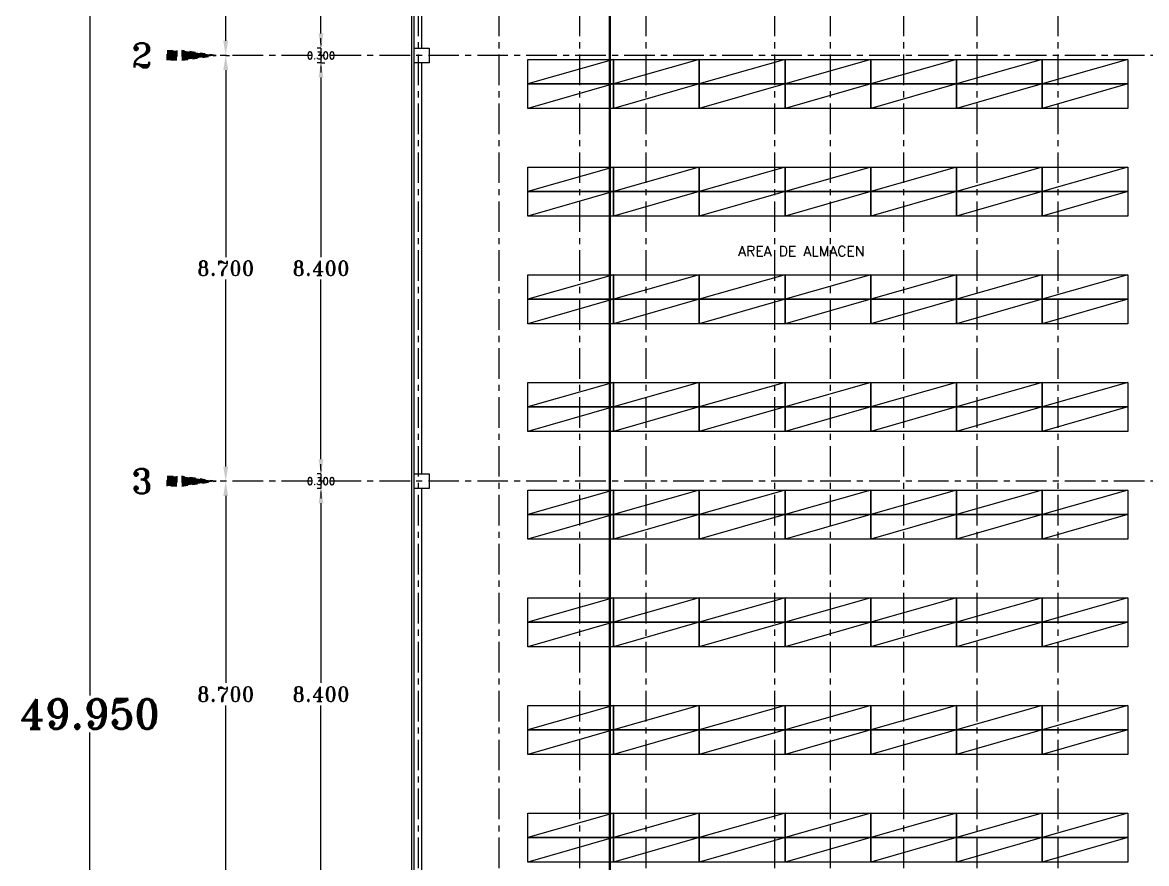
# Model space of a CAD drawing. Extents: x 915 to 2178, y -798 to 165.
# Drawn here: x 1286.92 to 1309.87, y -699.69 to -682.51 of the extents above; entities that cross this region are included whole.
import ezdxf
from ezdxf.enums import TextEntityAlignment as Align

# ---------------------------------------------------------------- set-up
doc = ezdxf.new("R2010")
doc.units = 0
doc.header["$LTSCALE"] = 0.5
doc.header["$MEASUREMENT"] = 0
for name, pattern in [('ACAD_ISO10W100', [18, 12, -3, 0, -3]), ('CENTER', [2, 1.25, -0.25, 0.25, -0.25]), ('DASHDOT2', [0.5, 0.25, -0.125, 0, -0.125])]:
    doc.linetypes.add(name, pattern=pattern)
doc.layers.get('0').update_dxf_attribs({"linetype": 'CONTINUOUS'})
doc.layers.get('DEFPOINTS').update_dxf_attribs({"linetype": 'CONTINUOUS'})
for name, color, linetype in [('COTA', 7, 'CONTINUOUS'), ('COTAS', 7, 'CONTINUOUS'), ('EJE', 125, 'DASHDOT2'), ('EJES', 125, 'CENTER'), ('linea_corte', 1, 'ACAD_ISO10W100'), ('MUEBLES', 125, 'CONTINUOUS'), ('MURO', 150, 'CONTINUOUS'), ('TERRENO', 8, 'CONTINUOUS')]:
    doc.layers.add(name, color=color, linetype=linetype)
doc.styles.add('ROMANT', font='romant')
doc.dimstyles.new('detalle', dxfattribs={"dimtxt": 0.2, "dimasz": 0.15, "dimexe": 0.08, "dimexo": 0, "dimgap": 0.08, "dimtad": 0, "dimtih": 1, "dimtoh": 1, "dimdec": 3, "dimzin": 1, "dimdsep": 46, "dimtxsty": 'ROMANT', "dimcen": 0.15, "dimclrd": 143, "dimclre": 9, "dimadec": 0, "dimazin": 0, "dimtfac": 1, "dimtdec": 3, "dimtmove": 0, "dimatfit": 3, "dimfxl": 1, "dimarcsym": 0})

# ---------------------------------------------------------------- blocks, each defined once
blk = doc.blocks.new('*D54')
at = {"layer": 'COTAS', "color": 9, "lineweight": -2, "transparency": 16777216}
for p, q in [((1294.87, -671.662), (1288.213, -671.662)), ((1294.87, -721.612), (1288.213, -721.612))]:
    blk.add_line(p, q, dxfattribs=at)
at = {"layer": 'COTAS', "color": 143, "lineweight": -2, "transparency": 16777216}
for p, q in [((1288.293, -672.462), (1288.293, -696.257)), ((1288.293, -720.812), (1288.293, -697.017))]:
    blk.add_line(p, q, dxfattribs=at)
at = {"layer": 'COTAS', "color": 143, "transparency": 16777216}
for points in [[(1288.16, -672.462), (1288.426, -672.462), (1288.293, -671.662)], [(1288.16, -720.812), (1288.426, -720.812), (1288.293, -721.612)]]:
    blk.add_solid(points, dxfattribs=at)
at = {"layer": 'DEFPOINTS', "color": 0, "transparency": 16777216}
for p in [(1294.87, -671.662), (1288.293, -721.612), (1294.87, -721.612)]:
    blk.add_point(p, dxfattribs=at)
at = {"layer": 'COTAS', "color": 0, "transparency": 16777216, "insert": (1288.293, -696.637), "char_height": 0.6, "attachment_point": 5, "style": 'ROMANT'}
blk.add_mtext('49.950', dxfattribs=at)
blk = doc.blocks.new('DI-P0102')
at = {"const_width": 0.2}
blk.add_lwpolyline([(-0.8, 0), (-1, 0)], dxfattribs=at)
for points in [[(-1, 0.1), (-0.8, 0.1), (-0.8, -0.1), (-1, -0.1)], [(0, 0), (-0.7, 0.1), (-0.7, -0.1)]]:
    blk.add_lwpolyline(points, close=True)
blk.add_lwpolyline([(0, 0, 0, 0.2, 0), (-0.7, 0, 0.2, 0.2, 0)], format="xyseb")
at = {"style": 'ROMANT'}
blk.add_attdef('A', text='', height=0.6, dxfattribs=at).set_placement((-1.3, 0), align=Align.MIDDLE_RIGHT)
blk = doc.blocks.new('*D61')
at = {"layer": 'COTA', "color": 9, "lineweight": -2, "transparency": 16777216}
for p, q in [((1291.068, -691.881), (1290.988, -691.881)), ((1291.068, -700.581), (1290.988, -700.581))]:
    blk.add_line(p, q, dxfattribs=at)
at = {"layer": 'COTA', "color": 143, "lineweight": -2, "transparency": 16777216}
for p, q in [((1291.068, -692.181), (1291.068, -696.001)), ((1291.068, -700.281), (1291.068, -696.461))]:
    blk.add_line(p, q, dxfattribs=at)
at = {"layer": 'COTA', "color": 143, "transparency": 16777216}
for points in [[(1291.018, -692.181), (1291.118, -692.181), (1291.068, -691.881)], [(1291.018, -700.281), (1291.118, -700.281), (1291.068, -700.581)]]:
    blk.add_solid(points, dxfattribs=at)
at = {"layer": 'DEFPOINTS', "color": 0, "transparency": 16777216}
for p in [(1291.068, -691.881), (1291.068, -691.881), (1291.068, -700.581)]:
    blk.add_point(p, dxfattribs=at)
at = {"layer": 'COTA', "color": 0, "transparency": 16777216, "insert": (1291.068, -696.231), "char_height": 0.3, "attachment_point": 5, "style": 'ROMANT'}
blk.add_mtext('8.700', dxfattribs=at)
blk = doc.blocks.new('*D62')
at = {"layer": 'COTA', "color": 9, "lineweight": -2, "transparency": 16777216}
for p, q in [((1291.067, -683.181), (1291.148, -683.181)), ((1291.068, -691.881), (1290.988, -691.881))]:
    blk.add_line(p, q, dxfattribs=at)
at = {"layer": 'COTA', "color": 143, "lineweight": -2, "transparency": 16777216}
for p, q in [((1291.068, -683.481), (1291.068, -687.301)), ((1291.068, -691.581), (1291.068, -687.761))]:
    blk.add_line(p, q, dxfattribs=at)
at = {"layer": 'COTA', "color": 143, "transparency": 16777216}
for points in [[(1291.018, -683.481), (1291.118, -683.481), (1291.068, -683.181)], [(1291.018, -691.581), (1291.118, -691.581), (1291.068, -691.881)]]:
    blk.add_solid(points, dxfattribs=at)
at = {"layer": 'DEFPOINTS', "color": 0, "transparency": 16777216}
for p in [(1291.067, -683.181), (1291.068, -683.181), (1291.068, -691.881)]:
    blk.add_point(p, dxfattribs=at)
at = {"layer": 'COTA', "color": 0, "transparency": 16777216, "insert": (1291.068, -687.531), "char_height": 0.3, "attachment_point": 5, "style": 'ROMANT'}
blk.add_mtext('8.700', dxfattribs=at)
blk = doc.blocks.new('*D63')
at = {"layer": 'COTA', "color": 9, "lineweight": -2, "transparency": 16777216}
for p, q in [((1291.069, -674.481), (1290.987, -674.481)), ((1291.067, -683.181), (1290.987, -683.181))]:
    blk.add_line(p, q, dxfattribs=at)
at = {"layer": 'COTA', "color": 143, "lineweight": -2, "transparency": 16777216}
for p, q in [((1291.067, -674.781), (1291.067, -678.601)), ((1291.067, -682.881), (1291.067, -679.061))]:
    blk.add_line(p, q, dxfattribs=at)
at = {"layer": 'COTA', "color": 143, "transparency": 16777216}
for points in [[(1291.017, -674.781), (1291.117, -674.781), (1291.067, -674.481)], [(1291.017, -682.881), (1291.117, -682.881), (1291.067, -683.181)]]:
    blk.add_solid(points, dxfattribs=at)
at = {"layer": 'DEFPOINTS', "color": 0, "transparency": 16777216}
for p in [(1291.067, -674.481), (1291.069, -674.481), (1291.067, -683.181)]:
    blk.add_point(p, dxfattribs=at)
at = {"layer": 'COTA', "color": 0, "transparency": 16777216, "insert": (1291.067, -678.831), "char_height": 0.3, "attachment_point": 5, "style": 'ROMANT'}
blk.add_mtext('8.700', dxfattribs=at)
blk = doc.blocks.new('*D108')
at = {"layer": 'COTA', "color": 9, "lineweight": -2, "transparency": 16777216}
for p, q in [((1293.013, -674.631), (1292.933, -674.631)), ((1293.013, -683.031), (1292.933, -683.031))]:
    blk.add_line(p, q, dxfattribs=at)
at = {"layer": 'COTA', "color": 143, "lineweight": -2, "transparency": 16777216}
for p, q in [((1293.013, -674.931), (1293.013, -678.601)), ((1293.013, -682.731), (1293.013, -679.061))]:
    blk.add_line(p, q, dxfattribs=at)
at = {"layer": 'COTA', "color": 143, "transparency": 16777216}
for points in [[(1292.963, -674.931), (1293.063, -674.931), (1293.013, -674.631)], [(1292.963, -682.731), (1293.063, -682.731), (1293.013, -683.031)]]:
    blk.add_solid(points, dxfattribs=at)
at = {"layer": 'DEFPOINTS', "color": 0, "transparency": 16777216}
for p in [(1293.013, -674.631), (1293.013, -683.031), (1293.013, -683.031)]:
    blk.add_point(p, dxfattribs=at)
at = {"layer": 'COTA', "color": 0, "transparency": 16777216, "insert": (1293.013, -678.831), "char_height": 0.3, "attachment_point": 5, "style": 'ROMANT'}
blk.add_mtext('8.400', dxfattribs=at)
blk = doc.blocks.new('*D109')
at = {"layer": 'COTA', "color": 9, "lineweight": -2, "transparency": 16777216}
for p, q in [((1293.012, -683.331), (1293.093, -683.331)), ((1293.013, -691.731), (1292.933, -691.731))]:
    blk.add_line(p, q, dxfattribs=at)
at = {"layer": 'COTA', "color": 143, "lineweight": -2, "transparency": 16777216}
for p, q in [((1293.013, -683.631), (1293.013, -687.301)), ((1293.013, -691.431), (1293.013, -687.761))]:
    blk.add_line(p, q, dxfattribs=at)
at = {"layer": 'COTA', "color": 143, "transparency": 16777216}
for points in [[(1292.963, -683.631), (1293.063, -683.631), (1293.013, -683.331)], [(1292.963, -691.431), (1293.063, -691.431), (1293.013, -691.731)]]:
    blk.add_solid(points, dxfattribs=at)
at = {"layer": 'DEFPOINTS', "color": 0, "transparency": 16777216}
for p in [(1293.012, -683.331), (1293.013, -691.731), (1293.013, -691.731)]:
    blk.add_point(p, dxfattribs=at)
at = {"layer": 'COTA', "color": 0, "transparency": 16777216, "insert": (1293.013, -687.531), "char_height": 0.3, "attachment_point": 5, "style": 'ROMANT'}
blk.add_mtext('8.400', dxfattribs=at)
blk = doc.blocks.new('*D110')
at = {"layer": 'COTA', "color": 9, "lineweight": -2, "transparency": 16777216}
for p, q in [((1293.013, -692.031), (1292.933, -692.031)), ((1293.013, -700.431), (1292.933, -700.431))]:
    blk.add_line(p, q, dxfattribs=at)
at = {"layer": 'COTA', "color": 143, "lineweight": -2, "transparency": 16777216}
for p, q in [((1293.013, -692.331), (1293.013, -696.001)), ((1293.013, -700.131), (1293.013, -696.461))]:
    blk.add_line(p, q, dxfattribs=at)
at = {"layer": 'COTA', "color": 143, "transparency": 16777216}
for points in [[(1292.963, -692.331), (1293.063, -692.331), (1293.013, -692.031)], [(1292.963, -700.131), (1293.063, -700.131), (1293.013, -700.431)]]:
    blk.add_solid(points, dxfattribs=at)
at = {"layer": 'DEFPOINTS', "color": 0, "transparency": 16777216}
for p in [(1293.013, -692.031), (1293.013, -700.431), (1293.013, -700.431)]:
    blk.add_point(p, dxfattribs=at)
at = {"layer": 'COTA', "color": 0, "transparency": 16777216, "insert": (1293.013, -696.231), "char_height": 0.3, "attachment_point": 5, "style": 'ROMANT'}
blk.add_mtext('8.400', dxfattribs=at)
blk = doc.blocks.new('*D118')
at = {"layer": 'COTA', "color": 143, "lineweight": -2, "transparency": 16777216}
for p, q in [((1293.013, -682.931), (1293.013, -682.831)), ((1293.013, -683.031), (1293.013, -683.331)), ((1293.013, -683.031), (1293.013, -683.331)), ((1293.013, -683.431), (1293.013, -683.531))]:
    blk.add_line(p, q, dxfattribs=at)
at = {"layer": 'COTA', "color": 9, "lineweight": -2, "transparency": 16777216}
for p, q in [((1293.013, -683.031), (1292.933, -683.031)), ((1293.013, -683.331), (1292.933, -683.331))]:
    blk.add_line(p, q, dxfattribs=at)
at = {"layer": 'COTA', "color": 143, "transparency": 16777216}
for points in [[(1292.996, -682.931), (1293.03, -682.931), (1293.013, -683.031)], [(1292.996, -683.431), (1293.03, -683.431), (1293.013, -683.331)]]:
    blk.add_solid(points, dxfattribs=at)
at = {"layer": 'DEFPOINTS', "color": 0, "transparency": 16777216}
for p in [(1293.013, -683.031), (1293.013, -683.331), (1293.013, -683.331)]:
    blk.add_point(p, dxfattribs=at)
at = {"layer": 'COTA', "color": 0, "transparency": 16777216, "insert": (1293.013, -683.181), "char_height": 0.15, "attachment_point": 5, "style": 'ROMANT'}
blk.add_mtext('0.300', dxfattribs=at)
blk = doc.blocks.new('*D119')
at = {"layer": 'COTA', "color": 143, "lineweight": -2, "transparency": 16777216}
for p, q in [((1293.013, -691.631), (1293.013, -691.531)), ((1293.013, -691.731), (1293.013, -692.031)), ((1293.013, -691.731), (1293.013, -692.031)), ((1293.013, -692.131), (1293.013, -692.231))]:
    blk.add_line(p, q, dxfattribs=at)
at = {"layer": 'COTA', "color": 9, "lineweight": -2, "transparency": 16777216}
for p, q in [((1293.013, -691.731), (1292.933, -691.731)), ((1293.013, -692.031), (1292.933, -692.031))]:
    blk.add_line(p, q, dxfattribs=at)
at = {"layer": 'COTA', "color": 143, "transparency": 16777216}
for points in [[(1292.996, -691.631), (1293.03, -691.631), (1293.013, -691.731)], [(1292.996, -692.131), (1293.03, -692.131), (1293.013, -692.031)]]:
    blk.add_solid(points, dxfattribs=at)
at = {"layer": 'DEFPOINTS', "color": 0, "transparency": 16777216}
for p in [(1293.013, -691.731), (1293.013, -692.031), (1293.013, -692.031)]:
    blk.add_point(p, dxfattribs=at)
at = {"layer": 'COTA', "color": 0, "transparency": 16777216, "insert": (1293.013, -691.881), "char_height": 0.15, "attachment_point": 5, "style": 'ROMANT'}
blk.add_mtext('0.300', dxfattribs=at)

msp = doc.modelspace()

# ---------------------------------------------------------------- linework, layer by layer
at = {"layer": 'EJES'}
for p, q in [((1294.9949, -669.1624), (1294.9949, -724.2023)), ((1296.6449, -669.1624), (1296.6449, -724.2023)), ((1298.2949, -669.1624), (1298.2949, -724.2023)), ((1299.6449, -669.1624), (1299.6449, -724.2023)), ((1302.2772, -669.1624), (1302.2772, -724.2023)), ((1303.4095, -669.1624), (1303.4095, -724.2023)), ((1304.9095, -669.1624), (1304.9095, -724.2023)), ((1306.4095, -669.1624), (1306.4095, -724.2023)), ((1308.0595, -669.1624), (1308.0595, -724.2023)), ((1318.832, -683.1811), (1290.8699, -683.1811)), ((1318.832, -691.8811), (1290.8699, -691.8811))]:
    msp.add_line(p, q, dxfattribs=at)
at = {"layer": 'linea_corte', "ltscale": 0.05, "const_width": 0.05}
msp.add_lwpolyline([(1298.9118, -670.8789), (1298.9118, -722.517)], dxfattribs=at)
at = {"layer": 'MUEBLES'}
for p, q in [((1298.9904, -683.2634), (1297.2404, -683.7634)), ((1300.7404, -683.2634), (1298.9904, -683.7634)), ((1302.4904, -683.2634), (1300.7404, -683.7634)), ((1304.2404, -683.2634), (1302.4904, -683.7634)), ((1305.9904, -683.2634), (1304.2404, -683.7634)), ((1307.7404, -683.2634), (1305.9904, -683.7634)), ((1309.4904, -683.2634), (1307.7404, -683.7634)), ((1298.9904, -683.7634), (1297.2404, -684.2634)), ((1300.7404, -683.7634), (1298.9904, -684.2634)), ((1302.4904, -683.7634), (1300.7404, -684.2634)), ((1304.2404, -683.7634), (1302.4904, -684.2634)), ((1305.9904, -683.7634), (1304.2404, -684.2634)), ((1307.7404, -683.7634), (1305.9904, -684.2634)), ((1309.4904, -683.7634), (1307.7404, -684.2634)), ((1298.9904, -685.4634), (1297.2404, -685.9634)), ((1300.7404, -685.4634), (1298.9904, -685.9634)), ((1302.4904, -685.4634), (1300.7404, -685.9634)), ((1304.2404, -685.4634), (1302.4904, -685.9634)), ((1305.9904, -685.4634), (1304.2404, -685.9634)), ((1307.7404, -685.4634), (1305.9904, -685.9634)), ((1309.4904, -685.4634), (1307.7404, -685.9634)), ((1298.9904, -685.9634), (1297.2404, -686.4634)), ((1300.7404, -685.9634), (1298.9904, -686.4634)), ((1302.4904, -685.9634), (1300.7404, -686.4634)), ((1304.2404, -685.9634), (1302.4904, -686.4634)), ((1305.9904, -685.9634), (1304.2404, -686.4634)), ((1307.7404, -685.9634), (1305.9904, -686.4634)), ((1309.4904, -685.9634), (1307.7404, -686.4634)), ((1298.9904, -687.6634), (1297.2404, -688.1634)), ((1300.7404, -687.6634), (1298.9904, -688.1634)), ((1302.4904, -687.6634), (1300.7404, -688.1634)), ((1304.2404, -687.6634), (1302.4904, -688.1634)), ((1305.9904, -687.6634), (1304.2404, -688.1634)), ((1307.7404, -687.6634), (1305.9904, -688.1634)), ((1309.4904, -687.6634), (1307.7404, -688.1634)), ((1298.9904, -688.1634), (1297.2404, -688.6634)), ((1300.7404, -688.1634), (1298.9904, -688.6634)), ((1302.4904, -688.1634), (1300.7404, -688.6634)), ((1304.2404, -688.1634), (1302.4904, -688.6634)), ((1305.9904, -688.1634), (1304.2404, -688.6634)), ((1307.7404, -688.1634), (1305.9904, -688.6634)), ((1309.4904, -688.1634), (1307.7404, -688.6634)), ((1298.9904, -689.8634), (1297.2404, -690.3634)), ((1300.7404, -689.8634), (1298.9904, -690.3634)), ((1302.4904, -689.8634), (1300.7404, -690.3634)), ((1304.2404, -689.8634), (1302.4904, -690.3634)), ((1305.9904, -689.8634), (1304.2404, -690.3634)), ((1307.7404, -689.8634), (1305.9904, -690.3634)), ((1309.4904, -689.8634), (1307.7404, -690.3634)), ((1298.9904, -690.3634), (1297.2404, -690.8634)), ((1300.7404, -690.3634), (1298.9904, -690.8634)), ((1302.4904, -690.3634), (1300.7404, -690.8634)), ((1304.2404, -690.3634), (1302.4904, -690.8634)), ((1305.9904, -690.3634), (1304.2404, -690.8634)), ((1307.7404, -690.3634), (1305.9904, -690.8634)), ((1309.4904, -690.3634), (1307.7404, -690.8634)), ((1298.9904, -692.0634), (1297.2404, -692.5634)), ((1300.7404, -692.0634), (1298.9904, -692.5634)), ((1302.4904, -692.0634), (1300.7404, -692.5634)), ((1304.2404, -692.0634), (1302.4904, -692.5634)), ((1305.9904, -692.0634), (1304.2404, -692.5634)), ((1307.7404, -692.0634), (1305.9904, -692.5634)), ((1309.4904, -692.0634), (1307.7404, -692.5634)), ((1298.9904, -692.5634), (1297.2404, -693.0634)), ((1300.7404, -692.5634), (1298.9904, -693.0634)), ((1302.4904, -692.5634), (1300.7404, -693.0634)), ((1304.2404, -692.5634), (1302.4904, -693.0634)), ((1305.9904, -692.5634), (1304.2404, -693.0634)), ((1307.7404, -692.5634), (1305.9904, -693.0634)), ((1309.4904, -692.5634), (1307.7404, -693.0634)), ((1298.9904, -694.2634), (1297.2404, -694.7634)), ((1300.7404, -694.2634), (1298.9904, -694.7634)), ((1302.4904, -694.2634), (1300.7404, -694.7634)), ((1304.2404, -694.2634), (1302.4904, -694.7634)), ((1305.9904, -694.2634), (1304.2404, -694.7634)), ((1307.7404, -694.2634), (1305.9904, -694.7634)), ((1309.4904, -694.2634), (1307.7404, -694.7634)), ((1298.9904, -694.7634), (1297.2404, -695.2634)), ((1300.7404, -694.7634), (1298.9904, -695.2634)), ((1302.4904, -694.7634), (1300.7404, -695.2634)), ((1304.2404, -694.7634), (1302.4904, -695.2634)), ((1305.9904, -694.7634), (1304.2404, -695.2634)), ((1307.7404, -694.7634), (1305.9904, -695.2634)), ((1309.4904, -694.7634), (1307.7404, -695.2634)), ((1298.9904, -696.4634), (1297.2404, -696.9634)), ((1300.7404, -696.4634), (1298.9904, -696.9634)), ((1302.4904, -696.4634), (1300.7404, -696.9634)), ((1304.2404, -696.4634), (1302.4904, -696.9634)), ((1305.9904, -696.4634), (1304.2404, -696.9634)), ((1307.7404, -696.4634), (1305.9904, -696.9634)), ((1309.4904, -696.4634), (1307.7404, -696.9634)), ((1298.9904, -696.9634), (1297.2404, -697.4634)), ((1300.7404, -696.9634), (1298.9904, -697.4634)), ((1302.4904, -696.9634), (1300.7404, -697.4634)), ((1304.2404, -696.9634), (1302.4904, -697.4634)), ((1305.9904, -696.9634), (1304.2404, -697.4634)), ((1307.7404, -696.9634), (1305.9904, -697.4634)), ((1309.4904, -696.9634), (1307.7404, -697.4634)), ((1298.9904, -698.6634), (1297.2404, -699.1634)), ((1300.7404, -698.6634), (1298.9904, -699.1634)), ((1302.4904, -698.6634), (1300.7404, -699.1634)), ((1304.2404, -698.6634), (1302.4904, -699.1634)), ((1305.9904, -698.6634), (1304.2404, -699.1634)), ((1307.7404, -698.6634), (1305.9904, -699.1634)), ((1309.4904, -698.6634), (1307.7404, -699.1634)), ((1298.9904, -699.1634), (1297.2404, -699.6634)), ((1300.7404, -699.1634), (1298.9904, -699.6634)), ((1302.4904, -699.1634), (1300.7404, -699.6634)), ((1304.2404, -699.1634), (1302.4904, -699.6634)), ((1305.9904, -699.1634), (1304.2404, -699.6634)), ((1307.7404, -699.1634), (1305.9904, -699.6634)), ((1309.4904, -699.1634), (1307.7404, -699.6634))]:
    msp.add_line(p, q, dxfattribs=at)
for points in [[(1297.2404, -683.2634), (1298.9904, -683.2634), (1298.9904, -683.7634), (1297.2404, -683.7634)], [(1298.9904, -683.2634), (1300.7404, -683.2634), (1300.7404, -683.7634), (1298.9904, -683.7634)], [(1300.7404, -683.2634), (1302.4904, -683.2634), (1302.4904, -683.7634), (1300.7404, -683.7634)], [(1302.4904, -683.2634), (1304.2404, -683.2634), (1304.2404, -683.7634), (1302.4904, -683.7634)], [(1304.2404, -683.2634), (1305.9904, -683.2634), (1305.9904, -683.7634), (1304.2404, -683.7634)], [(1305.9904, -683.2634), (1307.7404, -683.2634), (1307.7404, -683.7634), (1305.9904, -683.7634)], [(1307.7404, -683.2634), (1309.4904, -683.2634), (1309.4904, -683.7634), (1307.7404, -683.7634)], [(1297.2404, -683.7634), (1298.9904, -683.7634), (1298.9904, -684.2634), (1297.2404, -684.2634)], [(1298.9904, -683.7634), (1300.7404, -683.7634), (1300.7404, -684.2634), (1298.9904, -684.2634)], [(1300.7404, -683.7634), (1302.4904, -683.7634), (1302.4904, -684.2634), (1300.7404, -684.2634)], [(1302.4904, -683.7634), (1304.2404, -683.7634), (1304.2404, -684.2634), (1302.4904, -684.2634)], [(1304.2404, -683.7634), (1305.9904, -683.7634), (1305.9904, -684.2634), (1304.2404, -684.2634)], [(1305.9904, -683.7634), (1307.7404, -683.7634), (1307.7404, -684.2634), (1305.9904, -684.2634)], [(1307.7404, -683.7634), (1309.4904, -683.7634), (1309.4904, -684.2634), (1307.7404, -684.2634)], [(1297.2404, -685.4634), (1298.9904, -685.4634), (1298.9904, -685.9634), (1297.2404, -685.9634)], [(1298.9904, -685.4634), (1300.7404, -685.4634), (1300.7404, -685.9634), (1298.9904, -685.9634)], [(1300.7404, -685.4634), (1302.4904, -685.4634), (1302.4904, -685.9634), (1300.7404, -685.9634)], [(1302.4904, -685.4634), (1304.2404, -685.4634), (1304.2404, -685.9634), (1302.4904, -685.9634)], [(1304.2404, -685.4634), (1305.9904, -685.4634), (1305.9904, -685.9634), (1304.2404, -685.9634)], [(1305.9904, -685.4634), (1307.7404, -685.4634), (1307.7404, -685.9634), (1305.9904, -685.9634)], [(1307.7404, -685.4634), (1309.4904, -685.4634), (1309.4904, -685.9634), (1307.7404, -685.9634)], [(1297.2404, -685.9634), (1298.9904, -685.9634), (1298.9904, -686.4634), (1297.2404, -686.4634)], [(1298.9904, -685.9634), (1300.7404, -685.9634), (1300.7404, -686.4634), (1298.9904, -686.4634)], [(1300.7404, -685.9634), (1302.4904, -685.9634), (1302.4904, -686.4634), (1300.7404, -686.4634)], [(1302.4904, -685.9634), (1304.2404, -685.9634), (1304.2404, -686.4634), (1302.4904, -686.4634)], [(1304.2404, -685.9634), (1305.9904, -685.9634), (1305.9904, -686.4634), (1304.2404, -686.4634)], [(1305.9904, -685.9634), (1307.7404, -685.9634), (1307.7404, -686.4634), (1305.9904, -686.4634)], [(1307.7404, -685.9634), (1309.4904, -685.9634), (1309.4904, -686.4634), (1307.7404, -686.4634)], [(1297.2404, -687.6634), (1298.9904, -687.6634), (1298.9904, -688.1634), (1297.2404, -688.1634)], [(1298.9904, -687.6634), (1300.7404, -687.6634), (1300.7404, -688.1634), (1298.9904, -688.1634)], [(1300.7404, -687.6634), (1302.4904, -687.6634), (1302.4904, -688.1634), (1300.7404, -688.1634)], [(1302.4904, -687.6634), (1304.2404, -687.6634), (1304.2404, -688.1634), (1302.4904, -688.1634)], [(1304.2404, -687.6634), (1305.9904, -687.6634), (1305.9904, -688.1634), (1304.2404, -688.1634)], [(1305.9904, -687.6634), (1307.7404, -687.6634), (1307.7404, -688.1634), (1305.9904, -688.1634)], [(1307.7404, -687.6634), (1309.4904, -687.6634), (1309.4904, -688.1634), (1307.7404, -688.1634)], [(1297.2404, -688.1634), (1298.9904, -688.1634), (1298.9904, -688.6634), (1297.2404, -688.6634)], [(1298.9904, -688.1634), (1300.7404, -688.1634), (1300.7404, -688.6634), (1298.9904, -688.6634)], [(1300.7404, -688.1634), (1302.4904, -688.1634), (1302.4904, -688.6634), (1300.7404, -688.6634)], [(1302.4904, -688.1634), (1304.2404, -688.1634), (1304.2404, -688.6634), (1302.4904, -688.6634)], [(1304.2404, -688.1634), (1305.9904, -688.1634), (1305.9904, -688.6634), (1304.2404, -688.6634)], [(1305.9904, -688.1634), (1307.7404, -688.1634), (1307.7404, -688.6634), (1305.9904, -688.6634)], [(1307.7404, -688.1634), (1309.4904, -688.1634), (1309.4904, -688.6634), (1307.7404, -688.6634)], [(1297.2404, -689.8634), (1298.9904, -689.8634), (1298.9904, -690.3634), (1297.2404, -690.3634)], [(1298.9904, -689.8634), (1300.7404, -689.8634), (1300.7404, -690.3634), (1298.9904, -690.3634)], [(1300.7404, -689.8634), (1302.4904, -689.8634), (1302.4904, -690.3634), (1300.7404, -690.3634)], [(1302.4904, -689.8634), (1304.2404, -689.8634), (1304.2404, -690.3634), (1302.4904, -690.3634)], [(1304.2404, -689.8634), (1305.9904, -689.8634), (1305.9904, -690.3634), (1304.2404, -690.3634)], [(1305.9904, -689.8634), (1307.7404, -689.8634), (1307.7404, -690.3634), (1305.9904, -690.3634)], [(1307.7404, -689.8634), (1309.4904, -689.8634), (1309.4904, -690.3634), (1307.7404, -690.3634)], [(1297.2404, -690.3634), (1298.9904, -690.3634), (1298.9904, -690.8634), (1297.2404, -690.8634)], [(1298.9904, -690.3634), (1300.7404, -690.3634), (1300.7404, -690.8634), (1298.9904, -690.8634)], [(1300.7404, -690.3634), (1302.4904, -690.3634), (1302.4904, -690.8634), (1300.7404, -690.8634)], [(1302.4904, -690.3634), (1304.2404, -690.3634), (1304.2404, -690.8634), (1302.4904, -690.8634)], [(1304.2404, -690.3634), (1305.9904, -690.3634), (1305.9904, -690.8634), (1304.2404, -690.8634)], [(1305.9904, -690.3634), (1307.7404, -690.3634), (1307.7404, -690.8634), (1305.9904, -690.8634)], [(1307.7404, -690.3634), (1309.4904, -690.3634), (1309.4904, -690.8634), (1307.7404, -690.8634)], [(1297.2404, -692.0634), (1298.9904, -692.0634), (1298.9904, -692.5634), (1297.2404, -692.5634)], [(1298.9904, -692.0634), (1300.7404, -692.0634), (1300.7404, -692.5634), (1298.9904, -692.5634)], [(1300.7404, -692.0634), (1302.4904, -692.0634), (1302.4904, -692.5634), (1300.7404, -692.5634)], [(1302.4904, -692.0634), (1304.2404, -692.0634), (1304.2404, -692.5634), (1302.4904, -692.5634)], [(1304.2404, -692.0634), (1305.9904, -692.0634), (1305.9904, -692.5634), (1304.2404, -692.5634)], [(1305.9904, -692.0634), (1307.7404, -692.0634), (1307.7404, -692.5634), (1305.9904, -692.5634)], [(1307.7404, -692.0634), (1309.4904, -692.0634), (1309.4904, -692.5634), (1307.7404, -692.5634)], [(1297.2404, -692.5634), (1298.9904, -692.5634), (1298.9904, -693.0634), (1297.2404, -693.0634)], [(1298.9904, -692.5634), (1300.7404, -692.5634), (1300.7404, -693.0634), (1298.9904, -693.0634)], [(1300.7404, -692.5634), (1302.4904, -692.5634), (1302.4904, -693.0634), (1300.7404, -693.0634)], [(1302.4904, -692.5634), (1304.2404, -692.5634), (1304.2404, -693.0634), (1302.4904, -693.0634)], [(1304.2404, -692.5634), (1305.9904, -692.5634), (1305.9904, -693.0634), (1304.2404, -693.0634)], [(1305.9904, -692.5634), (1307.7404, -692.5634), (1307.7404, -693.0634), (1305.9904, -693.0634)], [(1307.7404, -692.5634), (1309.4904, -692.5634), (1309.4904, -693.0634), (1307.7404, -693.0634)], [(1297.2404, -694.2634), (1298.9904, -694.2634), (1298.9904, -694.7634), (1297.2404, -694.7634)], [(1298.9904, -694.2634), (1300.7404, -694.2634), (1300.7404, -694.7634), (1298.9904, -694.7634)], [(1300.7404, -694.2634), (1302.4904, -694.2634), (1302.4904, -694.7634), (1300.7404, -694.7634)], [(1302.4904, -694.2634), (1304.2404, -694.2634), (1304.2404, -694.7634), (1302.4904, -694.7634)], [(1304.2404, -694.2634), (1305.9904, -694.2634), (1305.9904, -694.7634), (1304.2404, -694.7634)], [(1305.9904, -694.2634), (1307.7404, -694.2634), (1307.7404, -694.7634), (1305.9904, -694.7634)], [(1307.7404, -694.2634), (1309.4904, -694.2634), (1309.4904, -694.7634), (1307.7404, -694.7634)], [(1297.2404, -694.7634), (1298.9904, -694.7634), (1298.9904, -695.2634), (1297.2404, -695.2634)], [(1298.9904, -694.7634), (1300.7404, -694.7634), (1300.7404, -695.2634), (1298.9904, -695.2634)], [(1300.7404, -694.7634), (1302.4904, -694.7634), (1302.4904, -695.2634), (1300.7404, -695.2634)], [(1302.4904, -694.7634), (1304.2404, -694.7634), (1304.2404, -695.2634), (1302.4904, -695.2634)], [(1304.2404, -694.7634), (1305.9904, -694.7634), (1305.9904, -695.2634), (1304.2404, -695.2634)], [(1305.9904, -694.7634), (1307.7404, -694.7634), (1307.7404, -695.2634), (1305.9904, -695.2634)], [(1307.7404, -694.7634), (1309.4904, -694.7634), (1309.4904, -695.2634), (1307.7404, -695.2634)], [(1297.2404, -696.4634), (1298.9904, -696.4634), (1298.9904, -696.9634), (1297.2404, -696.9634)], [(1298.9904, -696.4634), (1300.7404, -696.4634), (1300.7404, -696.9634), (1298.9904, -696.9634)], [(1300.7404, -696.4634), (1302.4904, -696.4634), (1302.4904, -696.9634), (1300.7404, -696.9634)], [(1302.4904, -696.4634), (1304.2404, -696.4634), (1304.2404, -696.9634), (1302.4904, -696.9634)], [(1304.2404, -696.4634), (1305.9904, -696.4634), (1305.9904, -696.9634), (1304.2404, -696.9634)], [(1305.9904, -696.4634), (1307.7404, -696.4634), (1307.7404, -696.9634), (1305.9904, -696.9634)], [(1307.7404, -696.4634), (1309.4904, -696.4634), (1309.4904, -696.9634), (1307.7404, -696.9634)], [(1297.2404, -696.9634), (1298.9904, -696.9634), (1298.9904, -697.4634), (1297.2404, -697.4634)], [(1298.9904, -696.9634), (1300.7404, -696.9634), (1300.7404, -697.4634), (1298.9904, -697.4634)], [(1300.7404, -696.9634), (1302.4904, -696.9634), (1302.4904, -697.4634), (1300.7404, -697.4634)], [(1302.4904, -696.9634), (1304.2404, -696.9634), (1304.2404, -697.4634), (1302.4904, -697.4634)], [(1304.2404, -696.9634), (1305.9904, -696.9634), (1305.9904, -697.4634), (1304.2404, -697.4634)], [(1305.9904, -696.9634), (1307.7404, -696.9634), (1307.7404, -697.4634), (1305.9904, -697.4634)], [(1307.7404, -696.9634), (1309.4904, -696.9634), (1309.4904, -697.4634), (1307.7404, -697.4634)], [(1297.2404, -698.6634), (1298.9904, -698.6634), (1298.9904, -699.1634), (1297.2404, -699.1634)], [(1298.9904, -698.6634), (1300.7404, -698.6634), (1300.7404, -699.1634), (1298.9904, -699.1634)], [(1300.7404, -698.6634), (1302.4904, -698.6634), (1302.4904, -699.1634), (1300.7404, -699.1634)], [(1302.4904, -698.6634), (1304.2404, -698.6634), (1304.2404, -699.1634), (1302.4904, -699.1634)], [(1304.2404, -698.6634), (1305.9904, -698.6634), (1305.9904, -699.1634), (1304.2404, -699.1634)], [(1305.9904, -698.6634), (1307.7404, -698.6634), (1307.7404, -699.1634), (1305.9904, -699.1634)], [(1307.7404, -698.6634), (1309.4904, -698.6634), (1309.4904, -699.1634), (1307.7404, -699.1634)], [(1297.2404, -699.1634), (1298.9904, -699.1634), (1298.9904, -699.6634), (1297.2404, -699.6634)], [(1298.9904, -699.1634), (1300.7404, -699.1634), (1300.7404, -699.6634), (1298.9904, -699.6634)], [(1300.7404, -699.1634), (1302.4904, -699.1634), (1302.4904, -699.6634), (1300.7404, -699.6634)], [(1302.4904, -699.1634), (1304.2404, -699.1634), (1304.2404, -699.6634), (1302.4904, -699.6634)], [(1304.2404, -699.1634), (1305.9904, -699.1634), (1305.9904, -699.6634), (1304.2404, -699.6634)], [(1305.9904, -699.1634), (1307.7404, -699.1634), (1307.7404, -699.6634), (1305.9904, -699.6634)], [(1307.7404, -699.1634), (1309.4904, -699.1634), (1309.4904, -699.6634), (1307.7404, -699.6634)]]:
    msp.add_lwpolyline(points, close=True, dxfattribs=at)
at = {"layer": 'MURO'}
for p, q in [((1294.9199, -700.4311), (1294.9199, -671.719)), ((1295.0699, -683.0311), (1295.0699, -674.6311)), ((1295.0699, -691.7311), (1295.0699, -683.3311)), ((1295.0699, -700.4311), (1295.0699, -692.0311))]:
    msp.add_line(p, q, dxfattribs=at)
for points in [[(1294.9199, -683.3311), (1294.9199, -683.0311), (1295.2199, -683.0311), (1295.2199, -683.3311)], [(1294.9199, -692.0311), (1294.9199, -691.7311), (1295.2199, -691.7311), (1295.2199, -692.0311)]]:
    msp.add_lwpolyline(points, close=True, dxfattribs=at)
at = {"layer": 'TERRENO'}
msp.add_lwpolyline([(1294.8699, -721.6124), (1294.8699, -671.6624), (1315.4108, -674.2236), (1314.8361, -720.45), (1294.8699, -721.6124)], dxfattribs=at)

# ---------------------------------------------------------------- block references
at = {"layer": 'EJE'}
ref = msp.add_blockref('DI-P0102', (1290.8699, -683.1811), dxfattribs=at)
ref.add_attrib('A', '2', dxfattribs={"layer": '0', "height": 0.5, "style": 'ROMANT'}).set_placement((1289.5699, -683.1811), align=Align.MIDDLE_RIGHT)
ref = msp.add_blockref('DI-P0102', (1290.8699, -691.8811), dxfattribs=at)
ref.add_attrib('A', '3', dxfattribs={"layer": '0', "height": 0.5, "style": 'ROMANT'}).set_placement((1289.5699, -691.8811), align=Align.MIDDLE_RIGHT)

# ---------------------------------------------------------------- texts
at = {"style": 'ROMANT'}
msp.add_text('AREA DE ALMACEN', height=0.21, dxfattribs=at).set_placement((1301.5321, -687.2853))

# ---------------------------------------------------------------- dimensions: what is measured, and where the dimension line sits
at = {"layer": 'COTA'}
for base, p1, p2, picture, middle in [((1291.067, -674.4811), (1291.067, -683.1811), (1291.069, -674.4811), '*D63', (1291.067, -678.8311)), ((1293.0131, -683.0311), (1293.0131, -674.6311), (1293.0131, -683.0311), '*D108', (1293.0131, -678.8311)), ((1291.0683, -683.1811), (1291.0683, -691.8811), (1291.067, -683.1811), '*D62', (1291.0683, -687.5311)), ((1293.0131, -691.7311), (1293.0117, -683.3311), (1293.0131, -691.7311), '*D109', (1293.0131, -687.5311)), ((1291.0683, -691.8811), (1291.0683, -700.5811), (1291.0683, -691.8811), '*D61', (1291.0683, -696.2311)), ((1293.0131, -700.4311), (1293.0131, -692.0311), (1293.0131, -700.4311), '*D110', (1293.0131, -696.2311))]:
    dim = msp.add_linear_dim(base=base, p1=p1, p2=p2, angle=90, dimstyle='detalle', override={"dimtxt": 0.3, "dimasz": 0.3, "dimtmove": 1}, dxfattribs=at)
    dim.commit()
    dim.dimension.update_dxf_attribs({"geometry": picture, "text_midpoint": middle})
for base, p1, p2, picture, middle in [((1293.0131, -683.3311), (1293.0131, -683.0311), (1293.0131, -683.3311), '*D118', (1293.0131, -683.1811)), ((1293.0131, -692.0311), (1293.0131, -691.7311), (1293.0131, -692.0311), '*D119', (1293.0131, -691.8811))]:
    dim = msp.add_linear_dim(base=base, p1=p1, p2=p2, angle=90, dimstyle='detalle', override={"dimtxt": 0.15, "dimasz": 0.1, "dimtmove": 1}, dxfattribs=at)
    dim.commit()
    dim.dimension.update_dxf_attribs({"geometry": picture, "text_midpoint": middle, "dimtype": 160})
at = {"layer": 'COTAS'}
dim = msp.add_linear_dim(base=(1288.2929, -721.6124), p1=(1294.8699, -671.6624), p2=(1294.8699, -721.6124), angle=270, dimstyle='detalle', override={"dimtxt": 0.6, "dimasz": 0.8}, dxfattribs=at)
dim.commit()
dim.dimension.update_dxf_attribs({"geometry": '*D54', "text_midpoint": (1288.2929, -696.6374), "dimtype": 161})

doc.saveas('drawing.dxf')
